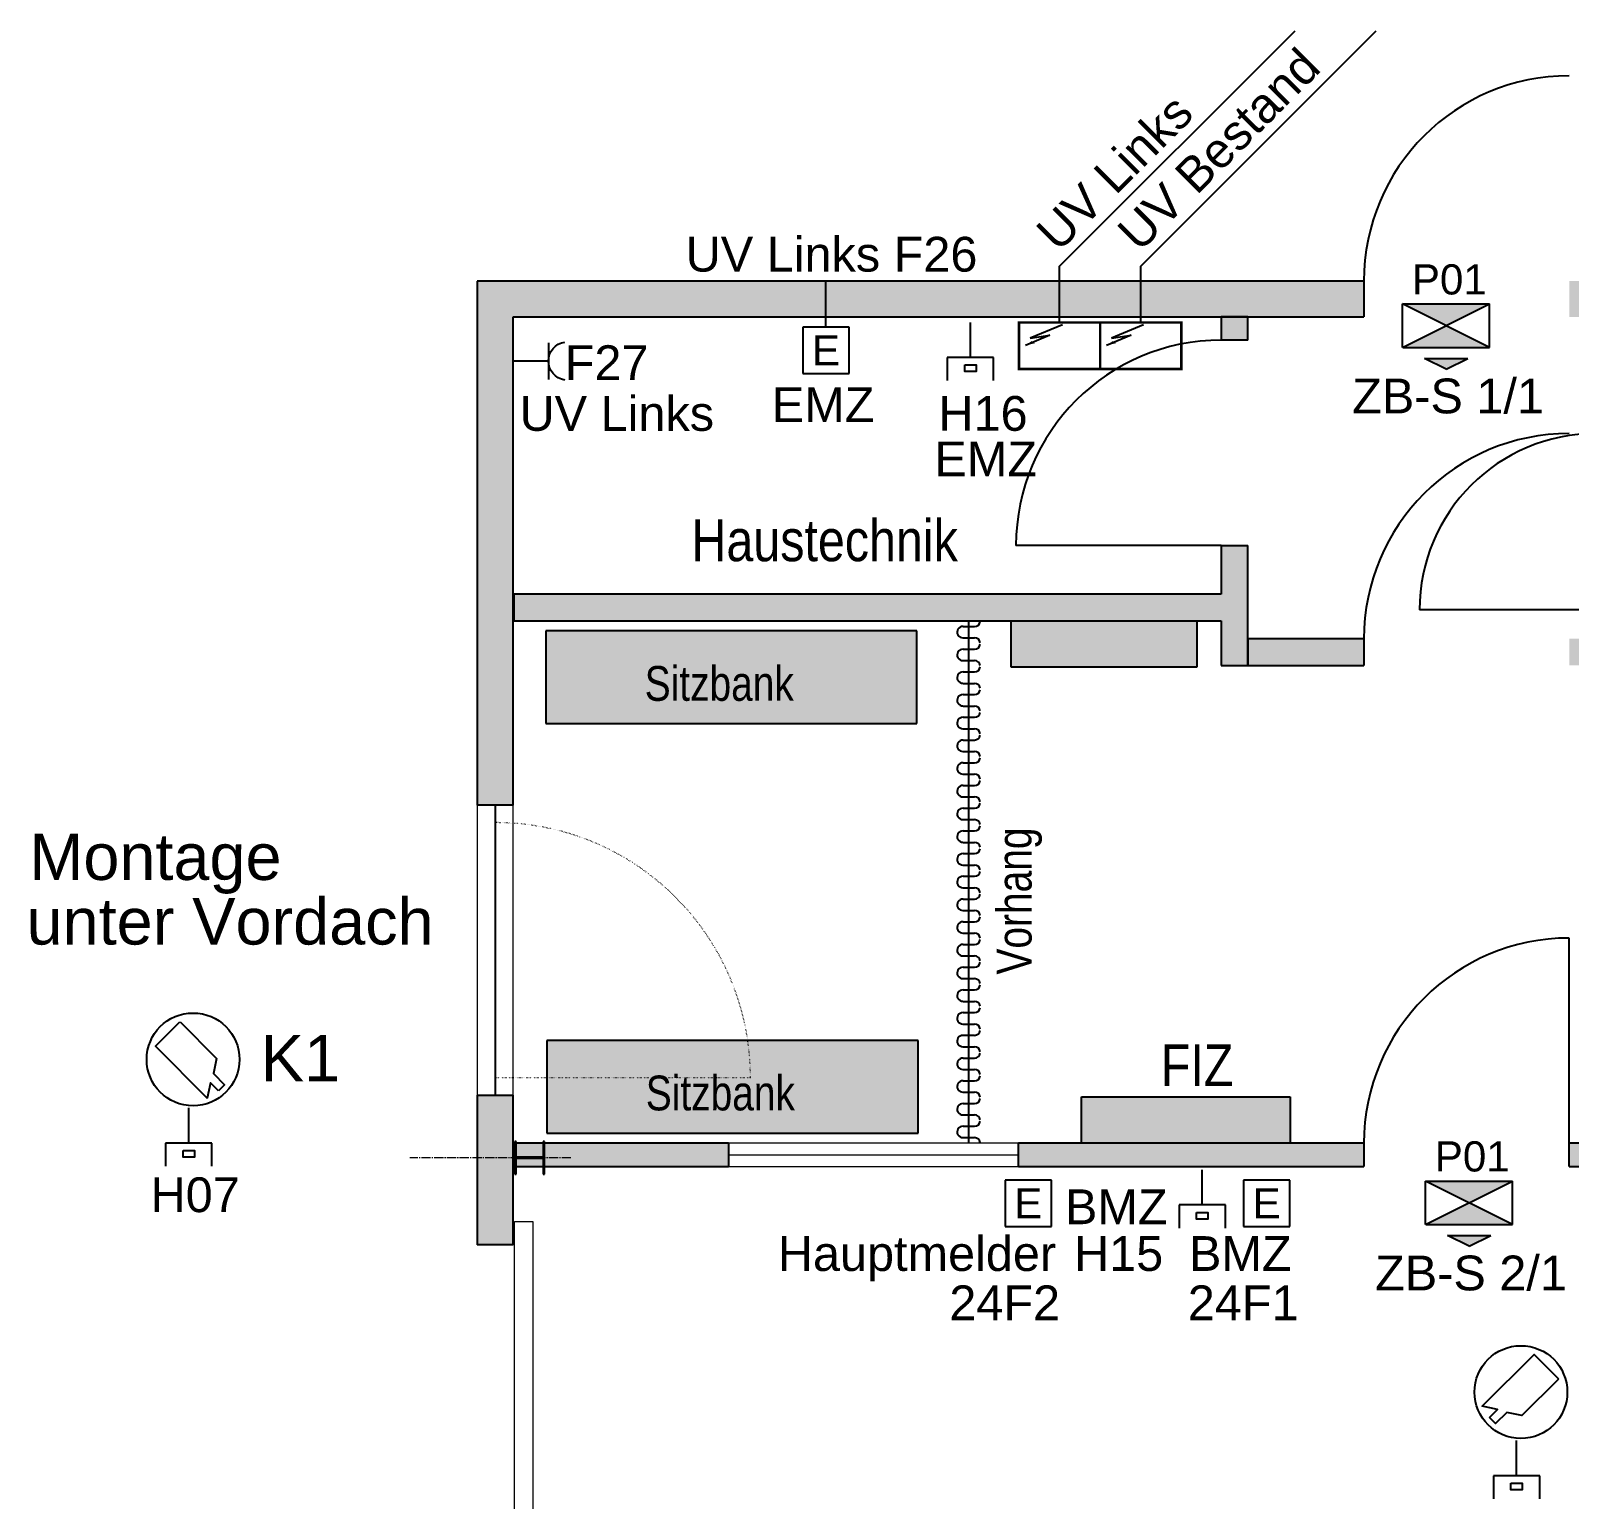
# Model space of a CAD drawing. Header units: millimetres. Extents: x 71769 to 78969, y 7991 to 11789.
# Drawn here: x 71769 to 72432, y 10930 to 11563 of the extents above; entities that cross this region are included whole.
import ezdxf
from ezdxf.enums import TextEntityAlignment as Align

# ---------------------------------------------------------------- set-up
doc = ezdxf.new("R2010")
doc.units = ezdxf.units.MM
doc.header["$LTSCALE"] = 5
doc.header["$MEASUREMENT"] = 0
for name, pattern in [('AUSGEZOGEN', [0]), ('LINIE_5', [1.1, 0.8, -0.1, 0.1, -0.1]), ('LINIE_9', [0.1, 0, -0.1])]:
    doc.linetypes.add(name, pattern=pattern)
doc.layers.get('0').update_dxf_attribs({"linetype": 'CONTINUOUS'})
for name, color, linetype, lineweight in [('200_ERDGESCHOSS#Fensterbrüstung', 7, 'AUSGEZOGEN', 13), ('200_ERDGESCHOSS#Maßlinie 1_100', 7, 'AUSGEZOGEN', 18), ('200_ERDGESCHOSS#Türen', 7, 'AUSGEZOGEN', 25), ('4501_180704 Layout Brunnenstraße HCH.dwg#Fensterbrüstung', 7, 'AUSGEZOGEN', 13), ('4501_180704 Layout Brunnenstraße HCH.dwg#Maßlinie 1_100', 7, 'AUSGEZOGEN', 18), ('4501_180704 Layout Brunnenstraße HCH.dwg#Türen', 7, 'AUSGEZOGEN', 25), ('Standard', 7, 'AUSGEZOGEN', 25)]:
    doc.layers.add(name, color=color, linetype=linetype, lineweight=lineweight)
for name, color, linetype in [('E_BEL_SIBE', 6, 'CONTINUOUS'), ('E_EI_IN', 5, 'CONTINUOUS'), ('E_SI_EDV', 3, 'CONTINUOUS'), ('E_SI_VIDEO', 3, 'CONTINUOUS'), ('E_VER_AV', 5, 'CONTINUOUS')]:
    doc.layers.add(name, color=color, linetype=linetype)
doc.styles.add('ARIAL', font='arial.ttf')

# ---------------------------------------------------------------- blocks, each defined once
blk = doc.blocks.new('Hinweisleuchte 2')
for p, q in [((0.0625, 0.25), (-0.0625, 0)), ((0.0625, 0), (-0.0625, 0.25)), ((-0.0625, 0), (-0.0625, 0.25)), ((0.0625, 0.25), (-0.0625, 0.25)), ((0.0625, 0.0005), (0.0625, 0.25)), ((0.125, 0.125), (0.0938, 0.1875)), ((0.0938, 0.0625), (0.0938, 0.1875)), ((0.125, 0.125), (0.0938, 0.0625)), ((0.0625, 0), (-0.0625, 0))]:
    blk.add_line(p, q)
for points in [[(-0.0625, 0), (0, 0.125), (-0.0625, 0.25)], [(0.0625, 0), (0, 0.125), (0.0625, 0.25)], [(0.0938, 0.1875), (0.0938, 0.0625), (0.125, 0.125)]]:
    blk.add_solid(points)
at = {"style": 'ARIAL'}
blk.add_attdef('TYP', text='', height=0.15, dxfattribs=at).set_placement((-0.0092, -0.1567), align=Align.MIDDLE)
for tag, p in [('STROMKREIS', (-0.0092, -0.3367)), ('SCHALTKREIS', (-0.0092, -0.5167)), ('FREI1', (-0.0092, -0.6967)), ('FREI2', (-0.0092, -0.889)), ('FREI3', (-0.0092, -1.0567))]:
    blk.add_attdef(tag, text='', height=0.15, dxfattribs=at).set_placement(p, align=Align.MIDDLE_CENTER)
blk = doc.blocks.new('Domkamera')
for points in [[(-0.1738, 0.0186), (-0.1239, 0.0186), (-0.1611, 0.0744), (0.1551, 0.0744), (0.1551, -0.0744)], [(0.154, -0.0744), (-0.0681, -0.0744), (-0.1053, -0.0186), (-0.1738, -0.0186), (-0.1738, 0.0186)]]:
    blk.add_lwpolyline(points)
blk.add_circle((0, 0), 0.2)
at = {"style": 'ARIAL'}
blk.add_attdef('TYP', text='', height=0.15, dxfattribs=at).set_placement((-0.0092, -0.3567), align=Align.MIDDLE)
for tag, p in [('STROMKREIS', (-0.0092, -0.5367)), ('SCHALTKREIS', (-0.0092, -0.7167)), ('FREI1', (-0.0092, -0.8967)), ('FREI2', (-0.0092, -1.0767)), ('FREI3', (-0.0092, -1.2567))]:
    blk.add_attdef(tag, text='', height=0.15, dxfattribs=at).set_placement(p, align=Align.MIDDLE_CENTER)
blk = doc.blocks.new('*U708')
for p, q in [((-0.1, 0.2512), (-0.1, 0.1512)), ((0.1, 0.1512), (0.1, 0.2512)), ((-0.1, 0.1512), (0.1, 0.1512)), ((0, 0.1512), (0, 0))]:
    blk.add_line(p, q)
blk.add_lwpolyline([(0.0244, 0.1831), (-0.0244, 0.1831), (-0.0244, 0.2118), (0.0244, 0.2118)], close=True)
at = {"style": 'ARIAL'}
for tag, p in [('FREI2', (0, 1.2051)), ('LEISTUNG', (0, 1.0047)), ('SCHALTKREIS', (0, 0.8047)), ('STROMKREIS', (0, 0.6047)), ('TYP', (0, 0.4046))]:
    blk.add_attdef(tag, text='', height=0.15, dxfattribs=at).set_placement(p, align=Align.MIDDLE)
blk.add_attdef('FREI1', text='', height=0.15, dxfattribs=at).set_placement((0.1674, 0.0772), align=Align.MIDDLE_LEFT)
blk = doc.blocks.new('Elektroanschluss')
for p, q in [((0.1, 0.2), (-0.1, 0.2)), ((-0.1, 0.2), (-0.1, 0)), ((0.1, 0), (0.1, 0.2)), ((-0.1, 0), (0.1, 0))]:
    blk.add_line(p, q)
at = {"style": 'ARIAL'}
blk.add_text('E', height=0.13, dxfattribs=at).set_placement((0, 0.1), align=Align.MIDDLE)
blk.add_attdef('TYP', text='', height=0.15, dxfattribs=at).set_placement((-0.0092, -0.1567), align=Align.MIDDLE)
for tag, p in [('STROMKREIS', (-0.0092, -0.3367)), ('SCHALTKREIS', (-0.0092, -0.5167)), ('FREI1', (-0.0092, -0.6967)), ('FREI2', (-0.0092, -0.8767)), ('FREI3', (-0.0092, -1.0567))]:
    blk.add_attdef(tag, text='', height=0.15, dxfattribs=at).set_placement(p, align=Align.MIDDLE_CENTER)
blk = doc.blocks.new('Verteilerplatz')
for p, q in [((0.034, 0.955), (-0.361, 0.666)), ((-0.119, 0.727), (-0.421, 0.506)), ((-0.361, 0.666), (-0.119, 0.727))]:
    blk.add_line(p, q)
at = {"const_width": 0.03}
blk.add_lwpolyline([(-0.5, 0), (-0.5, 1), (0.5, 1), (0.5, 0), (-0.5, 0)], dxfattribs=at)
blk.add_solid([(-0.421, 0.506), (-0.303, 0.557), (-0.343, 0.603)])
at = {"style": 'ARIAL'}
blk.add_attdef('TYP', text='', height=0.15, dxfattribs=at).set_placement((-0.009, -0.157), align=Align.MIDDLE)
for tag, p in [('STROMKREIS', (-0.009, -0.337)), ('SCHALTKREIS', (-0.009, -0.517)), ('FREI1', (-0.009, -0.697)), ('FREI2', (-0.009, -0.877)), ('FREI3', (-0.009, -1.057))]:
    blk.add_attdef(tag, text='', height=0.15, dxfattribs=at).set_placement(p, align=Align.MIDDLE_CENTER)
blk = doc.blocks.new('*U696')
for p, q in [((0, -0.1513), (0, 0)), ((-0.0794, -0.1513), (0.0794, -0.1513))]:
    blk.add_line(p, q)
blk.add_arc((0, -0.2341), 0.0828, 8.44365, 171.55635)
at = {"style": 'ARIAL'}
blk.add_attdef('FREI1', text='', height=0.15, dxfattribs=at).set_placement((0.1674, -0.0742), align=Align.MIDDLE_LEFT)
for tag, p in [('TYP', (0, -0.3405)), ('SCHALTKREIS', (0, -0.5602)), ('STROMKREIS', (0, -0.7799)), ('LEISTUNG', (0, -0.9996)), ('FREI2', (0, -1.2193))]:
    blk.add_attdef(tag, text='', height=0.15, dxfattribs=at).set_placement(p, align=Align.MIDDLE_CENTER)

msp = doc.modelspace()

# ---------------------------------------------------------------- hatches: boundary and pattern name
at = {"layer": '200_ERDGESCHOSS#Maßlinie 1_100', "linetype": 'AUSGEZOGEN', "lineweight": 13}
h = msp.add_hatch(color=8, dxfattribs=at)
h.paths.add_polyline_path([(72343.26, 11454.96), (71961.05, 11454.96), (71961.05, 11439.46), (72343.26, 11439.46)])
h.paths.add_polyline_path([(72494.25, 11454.96), (72431.76, 11454.96), (72431.76, 11439.46), (72494.25, 11439.46)])
h = msp.add_hatch(color=8, dxfattribs=at)
h.paths.add_polyline_path([(71961.05, 11439.46), (71961.05, 11228.96), (71976.55, 11228.96), (71976.55, 11439.46)])
h.paths.add_polyline_path([(71976.55, 11076.96), (71976.55, 11103.96), (71961.05, 11103.96), (71961.05, 11076.96)])
at = {"layer": '200_ERDGESCHOSS#Maßlinie 1_100', "linetype": 'AUSGEZOGEN', "lineweight": 25}
for points in [[(72191.22, 11308.46), (72191.22, 11288.46), (72271.22, 11288.46), (72271.22, 11308.46)], [(72221.53, 11103.22), (72221.53, 11083.22), (72311.53, 11083.22), (72311.53, 11103.22)]]:
    msp.add_hatch(color=8, dxfattribs=at).paths.add_polyline_path(points)
at = {"layer": '200_ERDGESCHOSS#Maßlinie 1_100', "linetype": 'AUSGEZOGEN', "lineweight": 13}
h = msp.add_hatch(color=8, dxfattribs=at)
h.paths.add_polyline_path([(72455.76, 11289.22), (72581.96, 11289.22), (72581.96, 11300.72), (72455.76, 11300.72)])
h.paths.add_polyline_path([(72443.26, 11300.72), (72431.76, 11300.72), (72431.76, 11289.22), (72443.26, 11289.22)])
h.paths.add_polyline_path([(72293.26, 11289.22), (72343.26, 11289.22), (72343.26, 11300.72), (72293.26, 11300.72)])
h = msp.add_hatch(color=8, dxfattribs=at)
h.paths.add_polyline_path([(71961.05, 9239.46), (71961.05, 9164.25), (71976.55, 9164.25), (71976.55, 9239.46)])
h.paths.add_polyline_path([(71961.05, 10364.46), (71961.05, 10289.46), (71976.55, 10289.46), (71976.55, 10364.46)])
h.paths.add_polyline_path([(71961.05, 9614.46), (71961.05, 9539.46), (71976.55, 9539.46), (71976.55, 9614.46)])
h.paths.add_polyline_path([(71961.05, 8864.25), (71961.05, 8819.96), (71976.55, 8819.96), (71976.55, 8864.25)])
h.paths.add_polyline_path([(71961.05, 10739.46), (71961.05, 10664.46), (71976.55, 10664.46), (71976.55, 10739.46)])
h.paths.add_polyline_path([(71976.55, 9914.46), (71976.55, 9989.46), (71961.05, 9989.46), (71961.05, 9914.46)])
h.paths.add_polyline_path([(71961.05, 11076.96), (71961.05, 11039.46), (71976.55, 11039.46), (71976.55, 11076.96)])
at = {"layer": '4501_180704 Layout Brunnenstraße HCH.dwg#Maßlinie 1_100', "linetype": 'AUSGEZOGEN', "lineweight": 13, "true_color": 0x000000}
h = msp.add_hatch(color=18, dxfattribs=at)
h.paths.add_polyline_path([(72281.76, 11340.96), (72281.76, 11289.22), (72293.26, 11289.22), (72293.26, 11340.96)])
h.paths.add_polyline_path([(72281.76, 11439.46), (72281.76, 11429.46), (72293.26, 11429.46), (72293.26, 11439.46)])
for points in [[(72281.76, 11319.96), (71976.76, 11319.96), (71976.76, 11308.46), (72281.76, 11308.46)], [(71977.25, 11083.96), (71977.25, 11069.96), (71977.85, 11069.96), (71977.85, 11076.75), (71989.45, 11076.75), (71989.45, 11069.96), (71990.05, 11069.96), (71990.05, 11083.96), (71989.45, 11083.96), (71989.45, 11077.18), (71977.85, 11077.18), (71977.85, 11083.96)]]:
    msp.add_hatch(color=18, dxfattribs=at).paths.add_polyline_path(points)
h = msp.add_hatch(color=18, dxfattribs=at)
h.paths.add_polyline_path([(72431.76, 11073.22), (72593.46, 11073.22), (72593.46, 11083.22), (72431.76, 11083.22)])
h.paths.add_polyline_path([(71977.26, 11073.22), (72069.37, 11073.22), (72069.37, 11083.22), (71977.26, 11083.22)])
h.paths.add_polyline_path([(72343.26, 11083.22), (72194.37, 11083.22), (72194.37, 11073.22), (72343.26, 11073.22)])
at = {"layer": 'Standard', "linetype": 'AUSGEZOGEN', "lineweight": 25, "true_color": 0xbeccba}
for points in [[(72150.59, 11264.16), (72150.59, 11304.16), (71990.59, 11304.16), (71990.59, 11264.16)], [(72151.05, 11087.59), (72151.05, 11127.59), (71991.05, 11127.59), (71991.05, 11087.59)]]:
    msp.add_hatch(color=9, dxfattribs=at).paths.add_polyline_path(points)

# ---------------------------------------------------------------- linework, layer by layer
at = {"layer": '200_ERDGESCHOSS#Fensterbrüstung', "color": 18, "linetype": 'AUSGEZOGEN', "lineweight": 13, "true_color": 0x000000}
for p, q in [((71961.05, 11228.96), (71961.05, 11103.96)), ((71976.55, 11103.96), (71976.55, 11228.96))]:
    msp.add_line(p, q, dxfattribs=at)
at = {"layer": '200_ERDGESCHOSS#Maßlinie 1_100', "color": 18, "linetype": 'AUSGEZOGEN', "lineweight": 25, "true_color": 0x000000}
for p, q in [((72343.26, 11454.96), (71961.05, 11454.96)), ((71961.05, 11454.96), (71961.05, 11439.46)), ((72343.26, 11454.96), (72343.26, 11439.46)), ((71961.05, 11439.46), (71961.05, 11228.96)), ((71976.55, 11439.46), (72343.26, 11439.46)), ((71976.55, 11228.96), (71976.55, 11439.46)), ((72191.22, 11308.46), (72271.22, 11308.46)), ((72191.22, 11288.46), (72191.22, 11308.46)), ((72271.22, 11308.46), (72271.22, 11288.46)), ((72343.26, 11300.72), (72293.26, 11300.72)), ((72293.26, 11300.72), (72293.26, 11289.22)), ((72343.26, 11300.72), (72343.26, 11289.22)), ((72271.22, 11288.46), (72191.22, 11288.46)), ((72293.26, 11289.22), (72343.26, 11289.22)), ((71976.55, 11228.96), (71961.05, 11228.96)), ((71961.05, 11103.96), (71976.55, 11103.96)), ((71961.05, 11103.96), (71961.05, 11076.96)), ((71976.55, 11076.96), (71976.55, 11103.96)), ((72221.53, 11103.22), (72311.53, 11103.22)), ((72221.53, 11083.22), (72221.53, 11103.22)), ((72311.53, 11103.22), (72311.53, 11083.22)), ((72311.53, 11083.22), (72221.53, 11083.22)), ((71961.05, 11076.96), (71961.05, 11039.46)), ((71976.55, 11039.46), (71976.55, 11076.96)), ((71976.55, 11039.46), (71961.05, 11039.46))]:
    msp.add_line(p, q, dxfattribs=at)
at = {"layer": '200_ERDGESCHOSS#Türen', "color": 18, "linetype": 'AUSGEZOGEN', "lineweight": 25, "true_color": 0x000000}
msp.add_line((72443.26, 11313.22), (72367.26, 11313.22), dxfattribs=at)
for centre, radius in [((72431.76, 11454.96), 88.5), ((72431.76, 11300.72), 88.5), ((72443.26, 11313.22), 76)]:
    msp.add_arc(centre, radius, 90, 180, dxfattribs=at)
at = {"layer": '4501_180704 Layout Brunnenstraße HCH.dwg#Fensterbrüstung', "color": 18, "linetype": 'AUSGEZOGEN', "lineweight": 13, "true_color": 0x000000}
for p, q in [((72194.37, 11083.22), (72069.37, 11083.22)), ((72069.37, 11073.22), (72194.37, 11073.22))]:
    msp.add_line(p, q, dxfattribs=at)
at = {"layer": '4501_180704 Layout Brunnenstraße HCH.dwg#Maßlinie 1_100', "color": 18, "linetype": 'AUSGEZOGEN', "lineweight": 25, "true_color": 0x000000}
for p, q in [((72281.76, 11439.46), (72281.76, 11429.46)), ((72293.26, 11439.46), (72281.76, 11439.46)), ((72293.26, 11429.46), (72293.26, 11439.46)), ((72293.26, 11429.46), (72281.76, 11429.46)), ((72281.76, 11340.96), (72293.26, 11340.96)), ((72281.76, 11340.96), (72281.76, 11319.96)), ((72293.26, 11289.22), (72293.26, 11340.96)), ((72281.76, 11319.96), (71976.76, 11319.96)), ((71976.76, 11319.96), (71976.76, 11308.46)), ((71976.76, 11308.46), (72281.76, 11308.46)), ((72281.76, 11308.46), (72281.76, 11289.22)), ((72281.76, 11289.22), (72293.26, 11289.22)), ((72069.37, 11083.22), (71977.26, 11083.22)), ((71977.26, 11083.22), (71977.26, 11073.22)), ((72069.37, 11083.22), (72069.37, 11073.22)), ((72194.37, 11073.22), (72194.37, 11083.22)), ((72343.26, 11083.22), (72194.37, 11083.22)), ((72343.26, 11083.22), (72343.26, 11073.22)), ((72431.76, 11073.22), (72431.76, 11083.22)), ((72593.46, 11083.22), (72431.76, 11083.22)), ((71977.26, 11073.22), (72069.37, 11073.22)), ((72194.37, 11073.22), (72343.26, 11073.22)), ((72431.76, 11073.22), (72593.46, 11073.22))]:
    msp.add_line(p, q, dxfattribs=at)
at = {"layer": '4501_180704 Layout Brunnenstraße HCH.dwg#Maßlinie 1_100', "color": 18, "linetype": 'LINIE_5', "lineweight": 13, "true_color": 0x000000}
msp.add_line((72001.43, 11076.96), (71932.02, 11076.96), dxfattribs=at)
at = {"layer": '4501_180704 Layout Brunnenstraße HCH.dwg#Maßlinie 1_100', "color": 18, "linetype": 'AUSGEZOGEN', "lineweight": 18, "true_color": 0x000000}
for p, q in [((71977.05, 10729.46), (71977.05, 11049.46)), ((71977.05, 11049.46), (71985.05, 11049.46)), ((71985.05, 11049.46), (71985.05, 10729.46))]:
    msp.add_line(p, q, dxfattribs=at)
at = {"layer": '4501_180704 Layout Brunnenstraße HCH.dwg#Türen', "color": 18, "linetype": 'AUSGEZOGEN', "lineweight": 25, "true_color": 0x000000}
for p, q in [((72281.76, 11340.96), (72193.26, 11340.96)), ((72431.76, 11083.22), (72431.76, 11171.72))]:
    msp.add_line(p, q, dxfattribs=at)
for centre in [(72281.76, 11340.96), (72431.76, 11083.22)]:
    msp.add_arc(centre, 88.5, 90, 180, dxfattribs=at)
at = {"layer": 'E_EI_IN'}
msp.add_line((72111.35, 11435.1), (72111.35, 11454.96), dxfattribs=at)
at = {"layer": 'E_VER_AV'}
for points in [[(72212.06, 11461.35), (72313.56, 11562.85)], [(72247.06, 11461.35), (72348.56, 11562.85)], [(72212.06, 11437.03), (72212.06, 11461.35)], [(72247.06, 11437.03), (72247.06, 11461.35)]]:
    msp.add_lwpolyline(points, dxfattribs=at)
at = {"layer": 'Standard', "color": 18, "linetype": 'AUSGEZOGEN', "lineweight": 25, "true_color": 0x000000}
for p, q in [((72172.86, 11308.46), (72172.86, 11083.22)), ((72150.59, 11304.16), (71990.59, 11304.16)), ((71990.59, 11304.16), (71990.59, 11264.16)), ((72150.59, 11264.16), (72150.59, 11304.16)), ((72170.43, 11306.04), (72175.4, 11306.04)), ((72170.43, 11301.1), (72175.4, 11301.1)), ((72170.43, 11296.24), (72175.4, 11296.24)), ((72170.43, 11291.31), (72175.4, 11291.31)), ((72170.43, 11286.45), (72175.4, 11286.45)), ((72170.43, 11281.51), (72175.4, 11281.51)), ((72170.43, 11276.66), (72175.4, 11276.66)), ((72170.43, 11271.72), (72175.4, 11271.72)), ((71990.59, 11264.16), (72150.59, 11264.16)), ((72170.43, 11266.86), (72175.4, 11266.86)), ((72170.43, 11261.93), (72175.4, 11261.93)), ((72170.43, 11257.07), (72175.4, 11257.07)), ((72170.43, 11252.13), (72175.4, 11252.13)), ((72170.43, 11247.28), (72175.4, 11247.28)), ((72170.43, 11242.34), (72175.4, 11242.34)), ((72170.43, 11237.48), (72175.4, 11237.48)), ((71968.8, 11228.96), (71968.8, 11103.96)), ((72170.43, 11232.55), (72175.4, 11232.55)), ((72170.43, 11227.69), (72175.4, 11227.69)), ((72170.43, 11222.75), (72175.4, 11222.75)), ((72170.43, 11217.9), (72175.4, 11217.9)), ((72170.43, 11212.96), (72175.4, 11212.96)), ((72170.43, 11208.1), (72175.4, 11208.1)), ((72170.43, 11203.17), (72175.4, 11203.17)), ((72170.43, 11198.31), (72175.4, 11198.31)), ((72170.43, 11193.37), (72175.4, 11193.37)), ((72170.43, 11188.52), (72175.4, 11188.52)), ((72170.43, 11183.58), (72175.4, 11183.58)), ((72170.43, 11178.72), (72175.4, 11178.72)), ((72170.43, 11173.79), (72175.4, 11173.79)), ((72170.43, 11168.93), (72175.4, 11168.93)), ((72170.43, 11163.99), (72175.4, 11163.99)), ((72170.43, 11159.14), (72175.4, 11159.14)), ((72170.43, 11154.2), (72175.4, 11154.2)), ((72170.43, 11149.34), (72175.4, 11149.34)), ((72170.43, 11144.41), (72175.4, 11144.41)), ((72170.43, 11139.55), (72175.4, 11139.55)), ((72170.43, 11134.61), (72175.4, 11134.61)), ((72170.43, 11129.76), (72175.4, 11129.76)), ((72151.05, 11127.59), (71991.05, 11127.59)), ((71991.05, 11127.59), (71991.05, 11087.59)), ((72151.05, 11087.59), (72151.05, 11127.59)), ((72170.43, 11124.82), (72175.4, 11124.82)), ((72170.43, 11119.96), (72175.4, 11119.96)), ((72170.43, 11115.03), (72175.4, 11115.03)), ((72170.43, 11110.17), (72175.4, 11110.17)), ((72170.43, 11105.23), (72175.4, 11105.23)), ((72170.43, 11100.38), (72175.4, 11100.38)), ((72170.43, 11095.44), (72175.4, 11095.44)), ((72170.43, 11090.58), (72175.4, 11090.58)), ((71977.85, 11083.96), (71977.25, 11083.96)), ((71977.25, 11083.96), (71977.25, 11069.96)), ((71977.85, 11083.96), (71977.25, 11083.96)), ((71977.25, 11083.96), (71977.25, 11069.96)), ((71977.25, 11083.96), (71977.25, 11083.96)), ((71977.85, 11077.18), (71977.85, 11083.96)), ((71977.85, 11077.18), (71977.85, 11083.96)), ((71977.85, 11083.96), (71977.85, 11083.96)), ((71990.05, 11083.96), (71989.45, 11083.96)), ((71989.45, 11083.96), (71989.45, 11077.18)), ((71990.05, 11083.96), (71989.45, 11083.96)), ((71989.45, 11083.96), (71989.45, 11077.18)), ((71989.45, 11083.96), (71989.45, 11083.96)), ((71990.05, 11069.96), (71990.05, 11083.96)), ((71990.05, 11069.96), (71990.05, 11083.96)), ((71990.05, 11083.96), (71990.05, 11083.96)), ((71991.05, 11087.59), (72151.05, 11087.59)), ((72170.43, 11085.65), (72175.4, 11085.65)), ((71989.45, 11077.18), (71977.85, 11077.18)), ((71989.45, 11077.18), (71977.85, 11077.18)), ((71977.85, 11077.18), (71977.85, 11077.18)), ((71977.85, 11069.96), (71977.85, 11076.75)), ((71977.85, 11076.75), (71989.45, 11076.75)), ((71977.85, 11069.96), (71977.85, 11076.75)), ((71977.85, 11076.75), (71989.45, 11076.75)), ((71977.85, 11076.75), (71977.85, 11076.75)), ((71983.65, 11076.96), (71983.65, 11076.96)), ((71983.65, 11076.96), (71983.65, 11076.96)), ((71989.45, 11077.18), (71989.45, 11077.18)), ((71989.45, 11076.75), (71989.45, 11069.96)), ((71989.45, 11076.75), (71989.45, 11069.96)), ((71989.45, 11076.75), (71989.45, 11076.75)), ((71977.25, 11069.96), (71977.85, 11069.96)), ((71977.25, 11069.96), (71977.85, 11069.96)), ((71977.25, 11069.96), (71977.25, 11069.96)), ((71977.85, 11069.96), (71977.85, 11069.96)), ((71989.45, 11069.96), (71990.05, 11069.96)), ((71989.45, 11069.96), (71990.05, 11069.96)), ((71989.45, 11069.96), (71989.45, 11069.96)), ((71990.05, 11069.96), (71990.05, 11069.96))]:
    msp.add_line(p, q, dxfattribs=at)
at = {"layer": 'Standard', "color": 18, "linetype": 'LINIE_9', "lineweight": 13, "true_color": 0x000000}
msp.add_line((72078.8, 11111.46), (71968.8, 11111.46), dxfattribs=at)
at = {"layer": 'Standard', "color": 18, "linetype": 'AUSGEZOGEN', "lineweight": 13, "true_color": 0x000000}
msp.add_line((72069.37, 11078.22), (72194.37, 11078.22), dxfattribs=at)
at = {"layer": 'Standard', "color": 18, "linetype": 'LINIE_9', "lineweight": 13, "true_color": 0x000000}
msp.add_arc((71968.8, 11111.46), 110, 0, 90, dxfattribs=at)
at = {"layer": 'Standard', "color": 18, "linetype": 'AUSGEZOGEN', "lineweight": 25, "true_color": 0x000000}
for centre, major_axis, start_param, end_param in [((72175.4, 11308.46), (2.48, 0), 4.712389, 6.155776), ((72170.41, 11303.58), (2.51, 0), 1.56207, 4.712389), ((72175.4, 11298.67), (2.48, 0), 0.127409, 1.570796), ((72170.41, 11293.78), (2.51, 0), 1.56207, 4.712389), ((72175.4, 11298.67), (2.48, 0), 4.712389, 6.155776), ((72175.4, 11288.88), (2.48, 0), 0.127409, 1.570796), ((72175.4, 11288.88), (2.48, 0), 4.712389, 6.155776), ((72170.41, 11283.99), (2.51, 0), 1.56207, 4.712389), ((72175.4, 11279.08), (2.48, 0), 0.127409, 1.570796), ((72170.41, 11274.2), (2.51, 0), 1.56207, 4.712389), ((72175.4, 11279.08), (2.48, 0), 4.712389, 6.155776), ((72175.4, 11269.29), (2.48, 0), 0.127409, 1.570796), ((72175.4, 11269.29), (2.48, 0), 4.712389, 6.155776), ((72170.41, 11264.4), (2.51, 0), 1.56207, 4.712389), ((72175.4, 11259.5), (2.48, 0), 0.127409, 1.570796), ((72170.41, 11254.61), (2.51, 0), 1.56207, 4.712389), ((72175.4, 11259.5), (2.48, 0), 4.712389, 6.155776), ((72175.4, 11249.7), (2.48, 0), 0.127409, 1.570796), ((72175.4, 11249.7), (2.48, 0), 4.712389, 6.155776), ((72170.41, 11244.82), (2.51, 0), 1.56207, 4.712389), ((72175.4, 11239.91), (2.48, 0), 0.127409, 1.570796), ((72170.41, 11235.02), (2.51, 0), 1.56207, 4.712389), ((72175.4, 11239.91), (2.48, 0), 4.712389, 6.155776), ((72175.4, 11230.12), (2.48, 0), 0.127409, 1.570796), ((72175.4, 11230.12), (2.48, 0), 4.712389, 6.155776), ((72170.41, 11225.23), (2.51, 0), 1.56207, 4.712389), ((72175.4, 11220.32), (2.48, 0), 0.127409, 1.570796), ((72170.41, 11215.44), (2.51, 0), 1.56207, 4.712389), ((72175.4, 11220.32), (2.48, 0), 4.712389, 6.155776), ((72175.4, 11210.53), (2.48, 0), 0.127409, 1.570796), ((72175.4, 11210.53), (2.48, 0), 4.712389, 6.155776), ((72170.41, 11205.64), (2.51, 0), 1.56207, 4.712389), ((72175.4, 11200.74), (2.48, 0), 0.127409, 1.570796), ((72170.41, 11195.85), (2.51, 0), 1.56207, 4.712389), ((72175.4, 11200.74), (2.48, 0), 4.712389, 6.155776), ((72170.41, 11186.06), (2.51, 0), 1.56207, 4.712389), ((72175.4, 11190.94), (2.48, 0), 0.127409, 1.570796), ((72175.4, 11190.94), (2.48, 0), 4.712389, 6.155776), ((72175.4, 11181.15), (2.48, 0), 0.127409, 1.570796), ((72170.41, 11176.26), (2.51, 0), 1.56207, 4.712389), ((72175.4, 11181.15), (2.48, 0), 4.712389, 6.155776), ((72170.41, 11166.47), (2.51, 0), 1.56207, 4.712389), ((72175.4, 11171.36), (2.48, 0), 0.127409, 1.570796), ((72175.4, 11171.36), (2.48, 0), 4.712389, 6.155776), ((72175.4, 11161.56), (2.48, 0), 0.127409, 1.570796), ((72170.41, 11156.68), (2.51, 0), 1.56207, 4.712389), ((72175.4, 11161.56), (2.48, 0), 4.712389, 6.155776), ((72170.41, 11146.88), (2.51, 0), 1.56207, 4.712389), ((72175.4, 11151.77), (2.48, 0), 0.127409, 1.570796), ((72175.4, 11151.77), (2.48, 0), 4.712389, 6.155776), ((72175.4, 11141.98), (2.48, 0), 0.127409, 1.570796), ((72170.41, 11137.09), (2.51, 0), 1.56207, 4.712389), ((72175.4, 11141.98), (2.48, 0), 4.712389, 6.155776), ((72170.41, 11127.3), (2.51, 0), 1.56207, 4.712389), ((72175.4, 11132.18), (2.48, 0), 0.127409, 1.570796), ((72175.4, 11132.18), (2.48, 0), 4.712389, 6.155776), ((72175.4, 11122.39), (2.48, 0), 0.127409, 1.570796), ((72175.4, 11122.39), (2.48, 0), 4.712389, 6.155776), ((72170.41, 11117.5), (2.51, 0), 1.56207, 4.712389), ((72170.41, 11107.71), (2.51, 0), 1.56207, 4.712389), ((72175.4, 11112.6), (2.48, 0), 0.127409, 1.570796), ((72175.4, 11112.6), (2.48, 0), 4.712389, 6.155776), ((72175.4, 11102.8), (2.48, 0), 0.127409, 1.570796), ((72175.4, 11102.8), (2.48, 0), 4.712389, 6.155776), ((72170.41, 11097.92), (2.51, 0), 1.56207, 4.712389), ((72170.41, 11088.12), (2.51, 0), 1.56207, 4.712389), ((72175.4, 11093.01), (2.48, 0), 0.127409, 1.570796), ((72175.4, 11093.01), (2.48, 0), 4.712389, 6.155776), ((72175.4, 11083.22), (2.48, 0), 0.127409, 1.570796)]:
    msp.add_ellipse(centre, major_axis=major_axis, ratio=0.979334, start_param=start_param, end_param=end_param, dxfattribs=at)

# ---------------------------------------------------------------- block references
at = {"layer": 'E_BEL_SIBE'}
ref = msp.add_blockref('Hinweisleuchte 2', (72359.95, 11435.68), dxfattribs=dict(at, xscale=150, yscale=150, zscale=150, rotation=270))
ref.add_attrib('TYP', 'P01', dxfattribs={"layer": '0', "height": 13, "style": 'ARIAL'}).set_placement((72380.06, 11455.66), align=Align.MIDDLE)
ref = msp.add_blockref('Hinweisleuchte 2', (72369.84, 11057.58), dxfattribs=dict(at, xscale=150, yscale=150, zscale=150, rotation=270))
ref.add_attrib('TYP', 'P01', dxfattribs={"layer": '0', "height": 13, "style": 'ARIAL'}).set_placement((72389.95, 11077.57), align=Align.MIDDLE)
at = {"layer": 'E_EI_IN'}
ref = msp.add_blockref('Elektroanschluss', (72111.35, 11415.1), dxfattribs=dict(at, xscale=100, yscale=100, zscale=100))
ref.add_attrib('FREI1', 'EMZ', dxfattribs={"layer": '0', "height": 15, "style": 'ARIAL'}).set_placement((72110.13, 11401.67), align=Align.MIDDLE_CENTER)
at = {"layer": 'E_EI_IN', "xscale": -100, "yscale": 100, "zscale": 100, "rotation": 90}
msp.add_blockref('*U696', (71976.55, 11420.43), dxfattribs=at)
at = {"layer": 'E_EI_IN'}
ref = msp.add_blockref('Elektroanschluss', (72198.54, 11047.37), dxfattribs=dict(at, xscale=100, yscale=100, zscale=100))
ref.add_attrib('FREI1', 'Hauptmelder', dxfattribs={"layer": '0', "height": 15, "style": 'ARIAL'}).set_placement((72150.59, 11035.69), align=Align.MIDDLE_CENTER)
ref = msp.add_blockref('Elektroanschluss', (72301.33, 11047.37), dxfattribs=dict(at, xscale=100, yscale=100, zscale=100))
ref.add_attrib('FREI1', 'BMZ', dxfattribs={"layer": '0', "height": 15, "style": 'ARIAL'}).set_placement((72289.98, 11035.69), align=Align.MIDDLE_CENTER)
at = {"layer": 'E_SI_EDV', "xscale": 100, "yscale": 100, "zscale": 100, "rotation": 179.9999949910431}
for p in [(72173.62, 11437.13), (71836.68, 11098.46), (72273.54, 11071.75), (72409.09, 10955.04)]:
    msp.add_blockref('*U708', p, dxfattribs=at)
at = {"layer": 'E_SI_VIDEO'}
for p, xscale, yscale, zscale, rotation in [((71838.53, 11119.38), 99.99999999999999, 99.99999999999999, 99.99999999999999, 135), ((72410.93, 10975.96), 100, 100, 100, 44.99999999999999)]:
    msp.add_blockref('Domkamera', p, dxfattribs=dict(at, xscale=xscale, yscale=yscale, zscale=zscale, rotation=rotation))
at = {"layer": 'E_VER_AV'}
ref = msp.add_blockref('Verteilerplatz', (72247.06, 11417.03), dxfattribs=dict(at, xscale=35, yscale=20, zscale=100))
ref.add_attrib('FREI1', 'UV Bestand', (72246.42, 11466.93), dxfattribs={"layer": '0', "height": 15, "rotation": 45, "style": 'ARIAL'})
ref = msp.add_blockref('Verteilerplatz', (72212.06, 11417.03), dxfattribs=dict(at, xscale=35, yscale=20, zscale=100))
ref.add_attrib('FREI1', 'UV Links', (72211.42, 11466.93), dxfattribs={"layer": '0', "height": 15, "rotation": 45, "style": 'ARIAL'})

# ---------------------------------------------------------------- texts
at = {"layer": '200_ERDGESCHOSS#Maßlinie 1_100', "color": 18, "linetype": 'AUSGEZOGEN', "lineweight": 25, "true_color": 0x000000, "char_height": 18, "width": 7.5, "attachment_point": 7, "style": 'ARIAL'}
for s, insert in [('\\W0.83;Haustechnik', (72053.36, 11333.91)), ('\\W0.83;FIZ', (72255.7, 11107.86))]:
    msp.add_mtext(s, dxfattribs=dict(at, insert=insert))
at = {"layer": 'E_BEL_SIBE', "style": 'ARIAL'}
for s, p in [('ZB-S 1/1', (72338.19, 11397.9)), ('ZB-S 2/1', (72348.08, 11019.81))]:
    msp.add_text(s, height=15, dxfattribs=at).set_placement(p)
at = {"layer": 'E_EI_IN', "style": 'ARIAL'}
for s, p in [('UV Links F26', (72050.87, 11459.01)), ('F27', (71998.74, 11412.24)), ('UV Links', (71979.27, 11390.37)), ('24F2', (72164.52, 11006.94)), ('24F1', (72267.32, 11006.94))]:
    msp.add_text(s, height=15, dxfattribs=at).set_placement(p)
at = {"layer": 'E_SI_EDV', "style": 'ARIAL'}
for s, p in [('H16', (72159.84, 11390.38)), ('EMZ', (72158.1, 11370.77)), ('H07', (71820.21, 11053.53)), ('BMZ', (72214.39, 11048.34)), ('H15', (72218.29, 11028.19))]:
    msp.add_text(s, height=15, dxfattribs=at).set_placement(p)
at = {"layer": 'E_SI_VIDEO', "style": 'ARIAL'}
for s, p in [('Montage', (71767.95, 11196.75)), ('unter Vordach', (71766.74, 11168.9)), ('K1', (71867.72, 11109.96))]:
    msp.add_text(s, height=20, dxfattribs=at).set_placement(p)
at = {"layer": 'Standard', "color": 18, "linetype": 'AUSGEZOGEN', "lineweight": 25, "true_color": 0x000000, "char_height": 15, "width": 6, "attachment_point": 7, "style": 'ARIAL'}
for insert in [(72033.22, 11273.76), (72033.68, 11097.19)]:
    msp.add_mtext('\\W0.80;Sitzbank', dxfattribs=dict(at, insert=insert))
at = {"layer": 'Standard', "color": 18, "linetype": 'AUSGEZOGEN', "lineweight": 25, "true_color": 0x000000, "insert": (72204.53, 11155.98), "char_height": 15, "width": 6, "attachment_point": 7, "rotation": 90, "style": 'ARIAL'}
msp.add_mtext('\\W0.80;Vorhang', dxfattribs=at)

doc.saveas('drawing.dxf')
